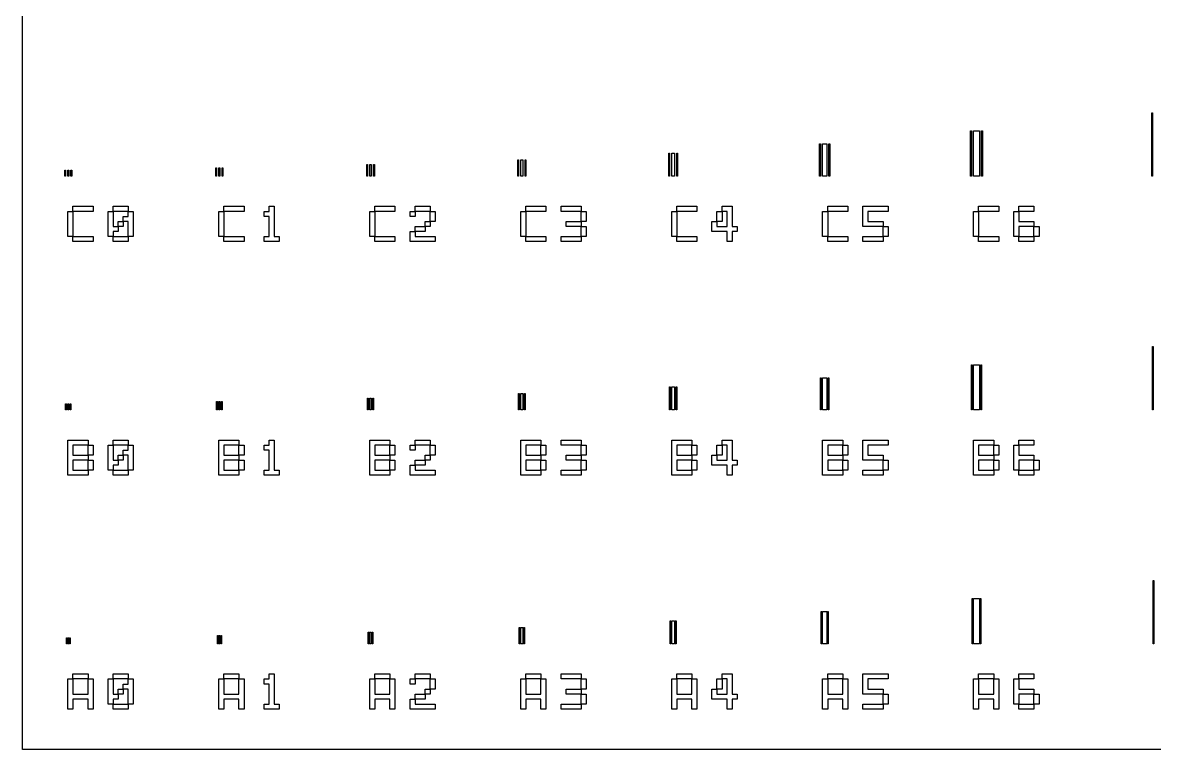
# Model space of a CAD drawing. Extents: x 0 to 3000, y 0 to 2000.
# Drawn here: x 0 to 750, y 0 to 482 of the extents above; entities that cross this region are included whole.
import ezdxf

# ---------------------------------------------------------------- set-up
doc = ezdxf.new("R2010")
doc.units = 0
doc.layers.add('L0D0', color=2, linetype='CONTINUOUS')
doc.layers.add('L1D0', color=1, linetype='CONTINUOUS')

msp = doc.modelspace()

# ---------------------------------------------------------------- linework, layer by layer
at = {"layer": 'L0D0'}
msp.add_lwpolyline([(0, 0), (0, 2000), (3000, 2000), (3000, 0)], close=True, dxfattribs=at)
at = {"layer": 'L1D0'}
for points in [[(748, 380), (748, 422), (748.5, 422), (748.5, 380)], [(628, 380), (628, 410), (628.5, 410), (628.5, 380)], [(630, 380), (630, 410), (633.8, 410), (633.8, 380)], [(635.3, 380), (635.3, 410), (635.8, 410), (635.8, 380)], [(528, 380), (528, 401.4), (528.5, 401.4), (528.5, 380)], [(530, 380), (530, 401.4), (532.7, 401.4), (532.7, 380)], [(534.2, 380), (534.2, 401.4), (534.7, 401.4), (534.7, 380)], [(328, 380), (328, 390.9), (328.5, 390.9), (328.5, 380)], [(330, 380), (330, 390.9), (331.4, 390.9), (331.4, 380)], [(332.9, 380), (332.9, 390.9), (333.4, 390.9), (333.4, 380)], [(428, 380), (428, 395.3), (428.5, 395.3), (428.5, 380)], [(430, 380), (430, 395.3), (431.9, 395.3), (431.9, 380)], [(433.4, 380), (433.4, 395.3), (433.9, 395.3), (433.9, 380)], [(28, 380), (28, 384), (28.5, 384), (28.5, 380)], [(30, 380), (30, 384), (30.5, 384), (30.5, 380)], [(32, 380), (32, 384), (32.5, 384), (32.5, 380)], [(128, 380), (128, 385.6), (128.5, 385.6), (128.5, 380)], [(130, 380), (130, 385.6), (130.7, 385.6), (130.7, 380)], [(132.2, 380), (132.2, 385.6), (132.7, 385.6), (132.7, 380)], [(228, 380), (228, 387.8), (228.5, 387.8), (228.5, 380)], [(230, 380), (230, 387.8), (231, 387.8), (231, 380)], [(232.5, 380), (232.5, 387.8), (233, 387.8), (233, 380)], [(33.333, 356.667), (33.333, 360), (36.667, 360), (40, 360), (43.333, 360), (46.667, 360), (46.667, 356.667), (43.333, 356.667), (40, 356.667), (36.667, 356.667)], [(60, 356.667), (60, 360), (63.333, 360), (66.667, 360), (70, 360), (70, 356.667), (66.667, 356.667), (63.333, 356.667)], [(133.333, 356.667), (133.333, 360), (136.667, 360), (140, 360), (143.333, 360), (146.667, 360), (146.667, 356.667), (143.333, 356.667), (140, 356.667), (136.667, 356.667)], [(160, 336.667), (160, 340), (163.333, 340), (163.333, 343.333), (163.333, 346.667), (163.333, 350), (163.333, 353.333), (160, 353.333), (160, 356.667), (163.333, 356.667), (163.333, 360), (166.667, 360), (166.667, 356.667), (166.667, 353.333), (166.667, 350), (166.667, 346.667), (166.667, 343.333), (166.667, 340), (170, 340), (170, 336.667), (166.667, 336.667), (163.333, 336.667)], [(233.333, 356.667), (233.333, 360), (236.667, 360), (240, 360), (243.333, 360), (246.667, 360), (246.667, 356.667), (243.333, 356.667), (240, 356.667), (236.667, 356.667)], [(260, 356.667), (260, 360), (263.333, 360), (266.667, 360), (270, 360), (270, 356.667), (266.667, 356.667), (263.333, 356.667)], [(333.333, 356.667), (333.333, 360), (336.667, 360), (340, 360), (343.333, 360), (346.667, 360), (346.667, 356.667), (343.333, 356.667), (340, 356.667), (336.667, 356.667)], [(356.667, 356.667), (356.667, 360), (360, 360), (363.333, 360), (366.667, 360), (370, 360), (370, 356.667), (366.667, 356.667), (363.333, 356.667), (360, 356.667)], [(433.333, 356.667), (433.333, 360), (436.667, 360), (440, 360), (443.333, 360), (446.667, 360), (446.667, 356.667), (443.333, 356.667), (440, 356.667), (436.667, 356.667)], [(466.667, 336.667), (466.667, 340), (466.667, 343.333), (463.333, 343.333), (460, 343.333), (456.667, 343.333), (456.667, 346.667), (456.667, 350), (460, 350), (460, 346.667), (463.333, 346.667), (466.667, 346.667), (466.667, 350), (466.667, 353.333), (466.667, 356.667), (463.333, 356.667), (463.333, 360), (466.667, 360), (470, 360), (470, 356.667), (470, 353.333), (470, 350), (470, 346.667), (473.333, 346.667), (473.333, 343.333), (470, 343.333), (470, 340), (470, 336.667)], [(533.333, 356.667), (533.333, 360), (536.667, 360), (540, 360), (543.333, 360), (546.667, 360), (546.667, 356.667), (543.333, 356.667), (540, 356.667), (536.667, 356.667)], [(556.667, 346.667), (556.667, 350), (556.667, 353.333), (556.667, 356.667), (556.667, 360), (560, 360), (563.333, 360), (566.667, 360), (570, 360), (573.333, 360), (573.333, 356.667), (570, 356.667), (566.667, 356.667), (563.333, 356.667), (560, 356.667), (560, 353.333), (560, 350), (563.333, 350), (566.667, 350), (570, 350), (570, 346.667), (566.667, 346.667), (563.333, 346.667), (560, 346.667)], [(633.333, 356.667), (633.333, 360), (636.667, 360), (640, 360), (643.333, 360), (646.667, 360), (646.667, 356.667), (643.333, 356.667), (640, 356.667), (636.667, 356.667)], [(660, 356.667), (660, 360), (663.333, 360), (666.667, 360), (670, 360), (670, 356.667), (666.667, 356.667), (663.333, 356.667)], [(30, 340), (30, 343.333), (30, 346.667), (30, 350), (30, 353.333), (30, 356.667), (33.333, 356.667), (33.333, 353.333), (33.333, 350), (33.333, 346.667), (33.333, 343.333), (33.333, 340)], [(56.667, 340), (56.667, 343.333), (56.667, 346.667), (56.667, 350), (56.667, 353.333), (56.667, 356.667), (60, 356.667), (60, 353.333), (60, 350), (60, 346.667), (63.333, 346.667), (63.333, 343.333), (60, 343.333), (60, 340)], [(70, 340), (70, 343.333), (70, 346.667), (70, 350), (66.667, 350), (66.667, 353.333), (70, 353.333), (70, 356.667), (73.333, 356.667), (73.333, 353.333), (73.333, 350), (73.333, 346.667), (73.333, 343.333), (73.333, 340)], [(130, 340), (130, 343.333), (130, 346.667), (130, 350), (130, 353.333), (130, 356.667), (133.333, 356.667), (133.333, 353.333), (133.333, 350), (133.333, 346.667), (133.333, 343.333), (133.333, 340)], [(230, 340), (230, 343.333), (230, 346.667), (230, 350), (230, 353.333), (230, 356.667), (233.333, 356.667), (233.333, 353.333), (233.333, 350), (233.333, 346.667), (233.333, 343.333), (233.333, 340)], [(256.667, 353.333), (256.667, 356.667), (260, 356.667), (260, 353.333)], [(270, 350), (270, 353.333), (270, 356.667), (273.333, 356.667), (273.333, 353.333), (273.333, 350)], [(330, 340), (330, 343.333), (330, 346.667), (330, 350), (330, 353.333), (330, 356.667), (333.333, 356.667), (333.333, 353.333), (333.333, 350), (333.333, 346.667), (333.333, 343.333), (333.333, 340)], [(370, 350), (370, 353.333), (370, 356.667), (373.333, 356.667), (373.333, 353.333), (373.333, 350)], [(430, 340), (430, 343.333), (430, 346.667), (430, 350), (430, 353.333), (430, 356.667), (433.333, 356.667), (433.333, 353.333), (433.333, 350), (433.333, 346.667), (433.333, 343.333), (433.333, 340)], [(460, 350), (460, 353.333), (460, 356.667), (463.333, 356.667), (463.333, 353.333), (463.333, 350)], [(530, 340), (530, 343.333), (530, 346.667), (530, 350), (530, 353.333), (530, 356.667), (533.333, 356.667), (533.333, 353.333), (533.333, 350), (533.333, 346.667), (533.333, 343.333), (533.333, 340)], [(630, 340), (630, 343.333), (630, 346.667), (630, 350), (630, 353.333), (630, 356.667), (633.333, 356.667), (633.333, 353.333), (633.333, 350), (633.333, 346.667), (633.333, 343.333), (633.333, 340)], [(656.667, 340), (656.667, 343.333), (656.667, 346.667), (656.667, 350), (656.667, 353.333), (656.667, 356.667), (660, 356.667), (660, 353.333), (660, 350), (663.333, 350), (666.667, 350), (670, 350), (670, 346.667), (666.667, 346.667), (663.333, 346.667), (660, 346.667), (660, 343.333), (660, 340)], [(63.333, 346.667), (63.333, 350), (66.667, 350), (66.667, 346.667)], [(260, 343.333), (260, 346.667), (263.333, 346.667), (266.667, 346.667), (266.667, 343.333), (263.333, 343.333)], [(266.667, 346.667), (266.667, 350), (270, 350), (270, 346.667)], [(360, 346.667), (360, 350), (363.333, 350), (366.667, 350), (370, 350), (370, 346.667), (366.667, 346.667), (363.333, 346.667)], [(370, 340), (370, 343.333), (370, 346.667), (373.333, 346.667), (373.333, 343.333), (373.333, 340)], [(570, 340), (570, 343.333), (570, 346.667), (573.333, 346.667), (573.333, 343.333), (573.333, 340)], [(670, 340), (670, 343.333), (670, 346.667), (673.333, 346.667), (673.333, 343.333), (673.333, 340)], [(33.333, 336.667), (33.333, 340), (36.667, 340), (40, 340), (43.333, 340), (46.667, 340), (46.667, 336.667), (43.333, 336.667), (40, 336.667), (36.667, 336.667)], [(60, 336.667), (60, 340), (63.333, 340), (66.667, 340), (70, 340), (70, 336.667), (66.667, 336.667), (63.333, 336.667)], [(133.333, 336.667), (133.333, 340), (136.667, 340), (140, 340), (143.333, 340), (146.667, 340), (146.667, 336.667), (143.333, 336.667), (140, 336.667), (136.667, 336.667)], [(233.333, 336.667), (233.333, 340), (236.667, 340), (240, 340), (243.333, 340), (246.667, 340), (246.667, 336.667), (243.333, 336.667), (240, 336.667), (236.667, 336.667)], [(256.667, 336.667), (256.667, 340), (256.667, 343.333), (260, 343.333), (260, 340), (263.333, 340), (266.667, 340), (270, 340), (273.333, 340), (273.333, 336.667), (270, 336.667), (266.667, 336.667), (263.333, 336.667), (260, 336.667)], [(333.333, 336.667), (333.333, 340), (336.667, 340), (340, 340), (343.333, 340), (346.667, 340), (346.667, 336.667), (343.333, 336.667), (340, 336.667), (336.667, 336.667)], [(356.667, 336.667), (356.667, 340), (360, 340), (363.333, 340), (366.667, 340), (370, 340), (370, 336.667), (366.667, 336.667), (363.333, 336.667), (360, 336.667)], [(433.333, 336.667), (433.333, 340), (436.667, 340), (440, 340), (443.333, 340), (446.667, 340), (446.667, 336.667), (443.333, 336.667), (440, 336.667), (436.667, 336.667)], [(533.333, 336.667), (533.333, 340), (536.667, 340), (540, 340), (543.333, 340), (546.667, 340), (546.667, 336.667), (543.333, 336.667), (540, 336.667), (536.667, 336.667)], [(556.667, 336.667), (556.667, 340), (560, 340), (563.333, 340), (566.667, 340), (570, 340), (570, 336.667), (566.667, 336.667), (563.333, 336.667), (560, 336.667)], [(633.333, 336.667), (633.333, 340), (636.667, 340), (640, 340), (643.333, 340), (646.667, 340), (646.667, 336.667), (643.333, 336.667), (640, 336.667), (636.667, 336.667)], [(660, 336.667), (660, 340), (663.333, 340), (666.667, 340), (670, 340), (670, 336.667), (666.667, 336.667), (663.333, 336.667)], [(748.5, 225), (748.5, 267), (749, 267), (749, 225)], [(628.5, 225), (628.5, 255), (629, 255), (629, 225)], [(630, 225), (630, 255), (633.8, 255), (633.8, 225)], [(634.8, 225), (634.8, 255), (635.3, 255), (635.3, 225)], [(428.5, 225), (428.5, 240.3), (429, 240.3), (429, 225)], [(430, 225), (430, 240.3), (431.9, 240.3), (431.9, 225)], [(432.9, 225), (432.9, 240.3), (433.4, 240.3), (433.4, 225)], [(528.5, 225), (528.5, 246.4), (529, 246.4), (529, 225)], [(530, 225), (530, 246.4), (532.7, 246.4), (532.7, 225)], [(533.7, 225), (533.7, 246.4), (534.2, 246.4), (534.2, 225)], [(228.5, 225), (228.5, 232.8), (229, 232.8), (229, 225)], [(230, 225), (230, 232.8), (231, 232.8), (231, 225)], [(232, 225), (232, 232.8), (232.5, 232.8), (232.5, 225)], [(328.5, 225), (328.5, 235.9), (329, 235.9), (329, 225)], [(330, 225), (330, 235.9), (331.4, 235.9), (331.4, 225)], [(332.4, 225), (332.4, 235.9), (332.9, 235.9), (332.9, 225)], [(28.5, 225), (28.5, 229), (29, 229), (29, 225)], [(30, 225), (30, 229), (30.5, 229), (30.5, 225)], [(31.5, 225), (31.5, 229), (32, 229), (32, 225)], [(128.5, 225), (128.5, 230.6), (129, 230.6), (129, 225)], [(130, 225), (130, 230.6), (130.7, 230.6), (130.7, 225)], [(131.7, 225), (131.7, 230.6), (132.2, 230.6), (132.2, 225)], [(30, 181.667), (30, 185), (30, 188.333), (30, 191.667), (30, 195), (30, 198.333), (30, 201.667), (30, 205), (33.333, 205), (36.667, 205), (40, 205), (43.333, 205), (43.333, 201.667), (40, 201.667), (36.667, 201.667), (33.333, 201.667), (33.333, 198.333), (33.333, 195), (36.667, 195), (40, 195), (43.333, 195), (43.333, 191.667), (40, 191.667), (36.667, 191.667), (33.333, 191.667), (33.333, 188.333), (33.333, 185), (36.667, 185), (40, 185), (43.333, 185), (43.333, 181.667), (40, 181.667), (36.667, 181.667), (33.333, 181.667)], [(60, 201.667), (60, 205), (63.333, 205), (66.667, 205), (70, 205), (70, 201.667), (66.667, 201.667), (63.333, 201.667)], [(130, 181.667), (130, 185), (130, 188.333), (130, 191.667), (130, 195), (130, 198.333), (130, 201.667), (130, 205), (133.333, 205), (136.667, 205), (140, 205), (143.333, 205), (143.333, 201.667), (140, 201.667), (136.667, 201.667), (133.333, 201.667), (133.333, 198.333), (133.333, 195), (136.667, 195), (140, 195), (143.333, 195), (143.333, 191.667), (140, 191.667), (136.667, 191.667), (133.333, 191.667), (133.333, 188.333), (133.333, 185), (136.667, 185), (140, 185), (143.333, 185), (143.333, 181.667), (140, 181.667), (136.667, 181.667), (133.333, 181.667)], [(160, 181.667), (160, 185), (163.333, 185), (163.333, 188.333), (163.333, 191.667), (163.333, 195), (163.333, 198.333), (160, 198.333), (160, 201.667), (163.333, 201.667), (163.333, 205), (166.667, 205), (166.667, 201.667), (166.667, 198.333), (166.667, 195), (166.667, 191.667), (166.667, 188.333), (166.667, 185), (170, 185), (170, 181.667), (166.667, 181.667), (163.333, 181.667)], [(230, 181.667), (230, 185), (230, 188.333), (230, 191.667), (230, 195), (230, 198.333), (230, 201.667), (230, 205), (233.333, 205), (236.667, 205), (240, 205), (243.333, 205), (243.333, 201.667), (240, 201.667), (236.667, 201.667), (233.333, 201.667), (233.333, 198.333), (233.333, 195), (236.667, 195), (240, 195), (243.333, 195), (243.333, 191.667), (240, 191.667), (236.667, 191.667), (233.333, 191.667), (233.333, 188.333), (233.333, 185), (236.667, 185), (240, 185), (243.333, 185), (243.333, 181.667), (240, 181.667), (236.667, 181.667), (233.333, 181.667)], [(260, 201.667), (260, 205), (263.333, 205), (266.667, 205), (270, 205), (270, 201.667), (266.667, 201.667), (263.333, 201.667)], [(330, 181.667), (330, 185), (330, 188.333), (330, 191.667), (330, 195), (330, 198.333), (330, 201.667), (330, 205), (333.333, 205), (336.667, 205), (340, 205), (343.333, 205), (343.333, 201.667), (340, 201.667), (336.667, 201.667), (333.333, 201.667), (333.333, 198.333), (333.333, 195), (336.667, 195), (340, 195), (343.333, 195), (343.333, 191.667), (340, 191.667), (336.667, 191.667), (333.333, 191.667), (333.333, 188.333), (333.333, 185), (336.667, 185), (340, 185), (343.333, 185), (343.333, 181.667), (340, 181.667), (336.667, 181.667), (333.333, 181.667)], [(356.667, 201.667), (356.667, 205), (360, 205), (363.333, 205), (366.667, 205), (370, 205), (370, 201.667), (366.667, 201.667), (363.333, 201.667), (360, 201.667)], [(430, 181.667), (430, 185), (430, 188.333), (430, 191.667), (430, 195), (430, 198.333), (430, 201.667), (430, 205), (433.333, 205), (436.667, 205), (440, 205), (443.333, 205), (443.333, 201.667), (440, 201.667), (436.667, 201.667), (433.333, 201.667), (433.333, 198.333), (433.333, 195), (436.667, 195), (440, 195), (443.333, 195), (443.333, 191.667), (440, 191.667), (436.667, 191.667), (433.333, 191.667), (433.333, 188.333), (433.333, 185), (436.667, 185), (440, 185), (443.333, 185), (443.333, 181.667), (440, 181.667), (436.667, 181.667), (433.333, 181.667)], [(466.667, 181.667), (466.667, 185), (466.667, 188.333), (463.333, 188.333), (460, 188.333), (456.667, 188.333), (456.667, 191.667), (456.667, 195), (460, 195), (460, 191.667), (463.333, 191.667), (466.667, 191.667), (466.667, 195), (466.667, 198.333), (466.667, 201.667), (463.333, 201.667), (463.333, 205), (466.667, 205), (470, 205), (470, 201.667), (470, 198.333), (470, 195), (470, 191.667), (473.333, 191.667), (473.333, 188.333), (470, 188.333), (470, 185), (470, 181.667)], [(530, 181.667), (530, 185), (530, 188.333), (530, 191.667), (530, 195), (530, 198.333), (530, 201.667), (530, 205), (533.333, 205), (536.667, 205), (540, 205), (543.333, 205), (543.333, 201.667), (540, 201.667), (536.667, 201.667), (533.333, 201.667), (533.333, 198.333), (533.333, 195), (536.667, 195), (540, 195), (543.333, 195), (543.333, 191.667), (540, 191.667), (536.667, 191.667), (533.333, 191.667), (533.333, 188.333), (533.333, 185), (536.667, 185), (540, 185), (543.333, 185), (543.333, 181.667), (540, 181.667), (536.667, 181.667), (533.333, 181.667)], [(556.667, 191.667), (556.667, 195), (556.667, 198.333), (556.667, 201.667), (556.667, 205), (560, 205), (563.333, 205), (566.667, 205), (570, 205), (573.333, 205), (573.333, 201.667), (570, 201.667), (566.667, 201.667), (563.333, 201.667), (560, 201.667), (560, 198.333), (560, 195), (563.333, 195), (566.667, 195), (570, 195), (570, 191.667), (566.667, 191.667), (563.333, 191.667), (560, 191.667)], [(630, 181.667), (630, 185), (630, 188.333), (630, 191.667), (630, 195), (630, 198.333), (630, 201.667), (630, 205), (633.333, 205), (636.667, 205), (640, 205), (643.333, 205), (643.333, 201.667), (640, 201.667), (636.667, 201.667), (633.333, 201.667), (633.333, 198.333), (633.333, 195), (636.667, 195), (640, 195), (643.333, 195), (643.333, 191.667), (640, 191.667), (636.667, 191.667), (633.333, 191.667), (633.333, 188.333), (633.333, 185), (636.667, 185), (640, 185), (643.333, 185), (643.333, 181.667), (640, 181.667), (636.667, 181.667), (633.333, 181.667)], [(660, 201.667), (660, 205), (663.333, 205), (666.667, 205), (670, 205), (670, 201.667), (666.667, 201.667), (663.333, 201.667)], [(43.333, 195), (43.333, 198.333), (43.333, 201.667), (46.667, 201.667), (46.667, 198.333), (46.667, 195)], [(56.667, 185), (56.667, 188.333), (56.667, 191.667), (56.667, 195), (56.667, 198.333), (56.667, 201.667), (60, 201.667), (60, 198.333), (60, 195), (60, 191.667), (63.333, 191.667), (63.333, 188.333), (60, 188.333), (60, 185)], [(63.333, 191.667), (63.333, 195), (66.667, 195), (66.667, 191.667)], [(70, 185), (70, 188.333), (70, 191.667), (70, 195), (66.667, 195), (66.667, 198.333), (70, 198.333), (70, 201.667), (73.333, 201.667), (73.333, 198.333), (73.333, 195), (73.333, 191.667), (73.333, 188.333), (73.333, 185)], [(143.333, 195), (143.333, 198.333), (143.333, 201.667), (146.667, 201.667), (146.667, 198.333), (146.667, 195)], [(243.333, 195), (243.333, 198.333), (243.333, 201.667), (246.667, 201.667), (246.667, 198.333), (246.667, 195)], [(256.667, 198.333), (256.667, 201.667), (260, 201.667), (260, 198.333)], [(266.667, 191.667), (266.667, 195), (270, 195), (270, 191.667)], [(270, 195), (270, 198.333), (270, 201.667), (273.333, 201.667), (273.333, 198.333), (273.333, 195)], [(343.333, 195), (343.333, 198.333), (343.333, 201.667), (346.667, 201.667), (346.667, 198.333), (346.667, 195)], [(360, 191.667), (360, 195), (363.333, 195), (366.667, 195), (370, 195), (370, 191.667), (366.667, 191.667), (363.333, 191.667)], [(370, 195), (370, 198.333), (370, 201.667), (373.333, 201.667), (373.333, 198.333), (373.333, 195)], [(443.333, 195), (443.333, 198.333), (443.333, 201.667), (446.667, 201.667), (446.667, 198.333), (446.667, 195)], [(460, 195), (460, 198.333), (460, 201.667), (463.333, 201.667), (463.333, 198.333), (463.333, 195)], [(543.333, 195), (543.333, 198.333), (543.333, 201.667), (546.667, 201.667), (546.667, 198.333), (546.667, 195)], [(643.333, 195), (643.333, 198.333), (643.333, 201.667), (646.667, 201.667), (646.667, 198.333), (646.667, 195)], [(656.667, 185), (656.667, 188.333), (656.667, 191.667), (656.667, 195), (656.667, 198.333), (656.667, 201.667), (660, 201.667), (660, 198.333), (660, 195), (663.333, 195), (666.667, 195), (670, 195), (670, 191.667), (666.667, 191.667), (663.333, 191.667), (660, 191.667), (660, 188.333), (660, 185)], [(43.333, 185), (43.333, 188.333), (43.333, 191.667), (46.667, 191.667), (46.667, 188.333), (46.667, 185)], [(143.333, 185), (143.333, 188.333), (143.333, 191.667), (146.667, 191.667), (146.667, 188.333), (146.667, 185)], [(243.333, 185), (243.333, 188.333), (243.333, 191.667), (246.667, 191.667), (246.667, 188.333), (246.667, 185)], [(256.667, 181.667), (256.667, 185), (256.667, 188.333), (260, 188.333), (260, 185), (263.333, 185), (266.667, 185), (270, 185), (273.333, 185), (273.333, 181.667), (270, 181.667), (266.667, 181.667), (263.333, 181.667), (260, 181.667)], [(260, 188.333), (260, 191.667), (263.333, 191.667), (266.667, 191.667), (266.667, 188.333), (263.333, 188.333)], [(343.333, 185), (343.333, 188.333), (343.333, 191.667), (346.667, 191.667), (346.667, 188.333), (346.667, 185)], [(370, 185), (370, 188.333), (370, 191.667), (373.333, 191.667), (373.333, 188.333), (373.333, 185)], [(443.333, 185), (443.333, 188.333), (443.333, 191.667), (446.667, 191.667), (446.667, 188.333), (446.667, 185)], [(543.333, 185), (543.333, 188.333), (543.333, 191.667), (546.667, 191.667), (546.667, 188.333), (546.667, 185)], [(570, 185), (570, 188.333), (570, 191.667), (573.333, 191.667), (573.333, 188.333), (573.333, 185)], [(643.333, 185), (643.333, 188.333), (643.333, 191.667), (646.667, 191.667), (646.667, 188.333), (646.667, 185)], [(670, 185), (670, 188.333), (670, 191.667), (673.333, 191.667), (673.333, 188.333), (673.333, 185)], [(60, 181.667), (60, 185), (63.333, 185), (66.667, 185), (70, 185), (70, 181.667), (66.667, 181.667), (63.333, 181.667)], [(356.667, 181.667), (356.667, 185), (360, 185), (363.333, 185), (366.667, 185), (370, 185), (370, 181.667), (366.667, 181.667), (363.333, 181.667), (360, 181.667)], [(556.667, 181.667), (556.667, 185), (560, 185), (563.333, 185), (566.667, 185), (570, 185), (570, 181.667), (566.667, 181.667), (563.333, 181.667), (560, 181.667)], [(660, 181.667), (660, 185), (663.333, 185), (666.667, 185), (670, 185), (670, 181.667), (666.667, 181.667), (663.333, 181.667)], [(749, 70), (749, 112), (749.5, 112), (749.5, 70)], [(629, 70), (629, 100), (629.5, 100), (629.5, 70)], [(630, 70), (630, 100), (633.8, 100), (633.8, 70)], [(634.3, 70), (634.3, 100), (634.8, 100), (634.8, 70)], [(529, 70), (529, 91.4), (529.5, 91.4), (529.5, 70)], [(530, 70), (530, 91.4), (532.7, 91.4), (532.7, 70)], [(533.2, 70), (533.2, 91.4), (533.7, 91.4), (533.7, 70)], [(429, 70), (429, 85.3), (429.5, 85.3), (429.5, 70)], [(430, 70), (430, 85.3), (431.9, 85.3), (431.9, 70)], [(432.4, 70), (432.4, 85.3), (432.9, 85.3), (432.9, 70)], [(129, 70), (129, 75.6), (129.5, 75.6), (129.5, 70)], [(130, 70), (130, 75.6), (130.7, 75.6), (130.7, 70)], [(131.2, 70), (131.2, 75.6), (131.7, 75.6), (131.7, 70)], [(229, 70), (229, 77.8), (229.5, 77.8), (229.5, 70)], [(230, 70), (230, 77.8), (231, 77.8), (231, 70)], [(231.5, 70), (231.5, 77.8), (232, 77.8), (232, 70)], [(329, 70), (329, 80.9), (329.5, 80.9), (329.5, 70)], [(330, 70), (330, 80.9), (331.4, 80.9), (331.4, 70)], [(331.9, 70), (331.9, 80.9), (332.4, 80.9), (332.4, 70)], [(29, 70), (29, 74), (29.5, 74), (29.5, 70)], [(30, 70), (30, 74), (30.5, 74), (30.5, 70)], [(31, 70), (31, 74), (31.5, 74), (31.5, 70)], [(30, 26.667), (30, 30), (30, 33.333), (30, 36.667), (30, 40), (30, 43.333), (30, 46.667), (33.333, 46.667), (33.333, 43.333), (33.333, 40), (33.333, 36.667), (36.667, 36.667), (40, 36.667), (43.333, 36.667), (43.333, 40), (43.333, 43.333), (43.333, 46.667), (46.667, 46.667), (46.667, 43.333), (46.667, 40), (46.667, 36.667), (46.667, 33.333), (46.667, 30), (46.667, 26.667), (43.333, 26.667), (43.333, 30), (43.333, 33.333), (40, 33.333), (36.667, 33.333), (33.333, 33.333), (33.333, 30), (33.333, 26.667)], [(33.333, 46.667), (33.333, 50), (36.667, 50), (40, 50), (43.333, 50), (43.333, 46.667), (40, 46.667), (36.667, 46.667)], [(56.667, 30), (56.667, 33.333), (56.667, 36.667), (56.667, 40), (56.667, 43.333), (56.667, 46.667), (60, 46.667), (60, 43.333), (60, 40), (60, 36.667), (63.333, 36.667), (63.333, 33.333), (60, 33.333), (60, 30)], [(60, 46.667), (60, 50), (63.333, 50), (66.667, 50), (70, 50), (70, 46.667), (66.667, 46.667), (63.333, 46.667)], [(70, 30), (70, 33.333), (70, 36.667), (70, 40), (66.667, 40), (66.667, 43.333), (70, 43.333), (70, 46.667), (73.333, 46.667), (73.333, 43.333), (73.333, 40), (73.333, 36.667), (73.333, 33.333), (73.333, 30)], [(130, 26.667), (130, 30), (130, 33.333), (130, 36.667), (130, 40), (130, 43.333), (130, 46.667), (133.333, 46.667), (133.333, 43.333), (133.333, 40), (133.333, 36.667), (136.667, 36.667), (140, 36.667), (143.333, 36.667), (143.333, 40), (143.333, 43.333), (143.333, 46.667), (146.667, 46.667), (146.667, 43.333), (146.667, 40), (146.667, 36.667), (146.667, 33.333), (146.667, 30), (146.667, 26.667), (143.333, 26.667), (143.333, 30), (143.333, 33.333), (140, 33.333), (136.667, 33.333), (133.333, 33.333), (133.333, 30), (133.333, 26.667)], [(133.333, 46.667), (133.333, 50), (136.667, 50), (140, 50), (143.333, 50), (143.333, 46.667), (140, 46.667), (136.667, 46.667)], [(160, 26.667), (160, 30), (163.333, 30), (163.333, 33.333), (163.333, 36.667), (163.333, 40), (163.333, 43.333), (160, 43.333), (160, 46.667), (163.333, 46.667), (163.333, 50), (166.667, 50), (166.667, 46.667), (166.667, 43.333), (166.667, 40), (166.667, 36.667), (166.667, 33.333), (166.667, 30), (170, 30), (170, 26.667), (166.667, 26.667), (163.333, 26.667)], [(230, 26.667), (230, 30), (230, 33.333), (230, 36.667), (230, 40), (230, 43.333), (230, 46.667), (233.333, 46.667), (233.333, 43.333), (233.333, 40), (233.333, 36.667), (236.667, 36.667), (240, 36.667), (243.333, 36.667), (243.333, 40), (243.333, 43.333), (243.333, 46.667), (246.667, 46.667), (246.667, 43.333), (246.667, 40), (246.667, 36.667), (246.667, 33.333), (246.667, 30), (246.667, 26.667), (243.333, 26.667), (243.333, 30), (243.333, 33.333), (240, 33.333), (236.667, 33.333), (233.333, 33.333), (233.333, 30), (233.333, 26.667)], [(233.333, 46.667), (233.333, 50), (236.667, 50), (240, 50), (243.333, 50), (243.333, 46.667), (240, 46.667), (236.667, 46.667)], [(256.667, 43.333), (256.667, 46.667), (260, 46.667), (260, 43.333)], [(260, 46.667), (260, 50), (263.333, 50), (266.667, 50), (270, 50), (270, 46.667), (266.667, 46.667), (263.333, 46.667)], [(270, 40), (270, 43.333), (270, 46.667), (273.333, 46.667), (273.333, 43.333), (273.333, 40)], [(330, 26.667), (330, 30), (330, 33.333), (330, 36.667), (330, 40), (330, 43.333), (330, 46.667), (333.333, 46.667), (333.333, 43.333), (333.333, 40), (333.333, 36.667), (336.667, 36.667), (340, 36.667), (343.333, 36.667), (343.333, 40), (343.333, 43.333), (343.333, 46.667), (346.667, 46.667), (346.667, 43.333), (346.667, 40), (346.667, 36.667), (346.667, 33.333), (346.667, 30), (346.667, 26.667), (343.333, 26.667), (343.333, 30), (343.333, 33.333), (340, 33.333), (336.667, 33.333), (333.333, 33.333), (333.333, 30), (333.333, 26.667)], [(333.333, 46.667), (333.333, 50), (336.667, 50), (340, 50), (343.333, 50), (343.333, 46.667), (340, 46.667), (336.667, 46.667)], [(356.667, 46.667), (356.667, 50), (360, 50), (363.333, 50), (366.667, 50), (370, 50), (370, 46.667), (366.667, 46.667), (363.333, 46.667), (360, 46.667)], [(370, 40), (370, 43.333), (370, 46.667), (373.333, 46.667), (373.333, 43.333), (373.333, 40)], [(430, 26.667), (430, 30), (430, 33.333), (430, 36.667), (430, 40), (430, 43.333), (430, 46.667), (433.333, 46.667), (433.333, 43.333), (433.333, 40), (433.333, 36.667), (436.667, 36.667), (440, 36.667), (443.333, 36.667), (443.333, 40), (443.333, 43.333), (443.333, 46.667), (446.667, 46.667), (446.667, 43.333), (446.667, 40), (446.667, 36.667), (446.667, 33.333), (446.667, 30), (446.667, 26.667), (443.333, 26.667), (443.333, 30), (443.333, 33.333), (440, 33.333), (436.667, 33.333), (433.333, 33.333), (433.333, 30), (433.333, 26.667)], [(433.333, 46.667), (433.333, 50), (436.667, 50), (440, 50), (443.333, 50), (443.333, 46.667), (440, 46.667), (436.667, 46.667)], [(466.667, 26.667), (466.667, 30), (466.667, 33.333), (463.333, 33.333), (460, 33.333), (456.667, 33.333), (456.667, 36.667), (456.667, 40), (460, 40), (460, 36.667), (463.333, 36.667), (466.667, 36.667), (466.667, 40), (466.667, 43.333), (466.667, 46.667), (463.333, 46.667), (463.333, 50), (466.667, 50), (470, 50), (470, 46.667), (470, 43.333), (470, 40), (470, 36.667), (473.333, 36.667), (473.333, 33.333), (470, 33.333), (470, 30), (470, 26.667)], [(460, 40), (460, 43.333), (460, 46.667), (463.333, 46.667), (463.333, 43.333), (463.333, 40)], [(530, 26.667), (530, 30), (530, 33.333), (530, 36.667), (530, 40), (530, 43.333), (530, 46.667), (533.333, 46.667), (533.333, 43.333), (533.333, 40), (533.333, 36.667), (536.667, 36.667), (540, 36.667), (543.333, 36.667), (543.333, 40), (543.333, 43.333), (543.333, 46.667), (546.667, 46.667), (546.667, 43.333), (546.667, 40), (546.667, 36.667), (546.667, 33.333), (546.667, 30), (546.667, 26.667), (543.333, 26.667), (543.333, 30), (543.333, 33.333), (540, 33.333), (536.667, 33.333), (533.333, 33.333), (533.333, 30), (533.333, 26.667)], [(533.333, 46.667), (533.333, 50), (536.667, 50), (540, 50), (543.333, 50), (543.333, 46.667), (540, 46.667), (536.667, 46.667)], [(556.667, 36.667), (556.667, 40), (556.667, 43.333), (556.667, 46.667), (556.667, 50), (560, 50), (563.333, 50), (566.667, 50), (570, 50), (573.333, 50), (573.333, 46.667), (570, 46.667), (566.667, 46.667), (563.333, 46.667), (560, 46.667), (560, 43.333), (560, 40), (563.333, 40), (566.667, 40), (570, 40), (570, 36.667), (566.667, 36.667), (563.333, 36.667), (560, 36.667)], [(630, 26.667), (630, 30), (630, 33.333), (630, 36.667), (630, 40), (630, 43.333), (630, 46.667), (633.333, 46.667), (633.333, 43.333), (633.333, 40), (633.333, 36.667), (636.667, 36.667), (640, 36.667), (643.333, 36.667), (643.333, 40), (643.333, 43.333), (643.333, 46.667), (646.667, 46.667), (646.667, 43.333), (646.667, 40), (646.667, 36.667), (646.667, 33.333), (646.667, 30), (646.667, 26.667), (643.333, 26.667), (643.333, 30), (643.333, 33.333), (640, 33.333), (636.667, 33.333), (633.333, 33.333), (633.333, 30), (633.333, 26.667)], [(633.333, 46.667), (633.333, 50), (636.667, 50), (640, 50), (643.333, 50), (643.333, 46.667), (640, 46.667), (636.667, 46.667)], [(656.667, 30), (656.667, 33.333), (656.667, 36.667), (656.667, 40), (656.667, 43.333), (656.667, 46.667), (660, 46.667), (660, 43.333), (660, 40), (663.333, 40), (666.667, 40), (670, 40), (670, 36.667), (666.667, 36.667), (663.333, 36.667), (660, 36.667), (660, 33.333), (660, 30)], [(660, 46.667), (660, 50), (663.333, 50), (666.667, 50), (670, 50), (670, 46.667), (666.667, 46.667), (663.333, 46.667)], [(63.333, 36.667), (63.333, 40), (66.667, 40), (66.667, 36.667)], [(266.667, 36.667), (266.667, 40), (270, 40), (270, 36.667)], [(360, 36.667), (360, 40), (363.333, 40), (366.667, 40), (370, 40), (370, 36.667), (366.667, 36.667), (363.333, 36.667)], [(60, 26.667), (60, 30), (63.333, 30), (66.667, 30), (70, 30), (70, 26.667), (66.667, 26.667), (63.333, 26.667)], [(256.667, 26.667), (256.667, 30), (256.667, 33.333), (260, 33.333), (260, 30), (263.333, 30), (266.667, 30), (270, 30), (273.333, 30), (273.333, 26.667), (270, 26.667), (266.667, 26.667), (263.333, 26.667), (260, 26.667)], [(260, 33.333), (260, 36.667), (263.333, 36.667), (266.667, 36.667), (266.667, 33.333), (263.333, 33.333)], [(356.667, 26.667), (356.667, 30), (360, 30), (363.333, 30), (366.667, 30), (370, 30), (370, 26.667), (366.667, 26.667), (363.333, 26.667), (360, 26.667)], [(370, 30), (370, 33.333), (370, 36.667), (373.333, 36.667), (373.333, 33.333), (373.333, 30)], [(556.667, 26.667), (556.667, 30), (560, 30), (563.333, 30), (566.667, 30), (570, 30), (570, 26.667), (566.667, 26.667), (563.333, 26.667), (560, 26.667)], [(570, 30), (570, 33.333), (570, 36.667), (573.333, 36.667), (573.333, 33.333), (573.333, 30)], [(660, 26.667), (660, 30), (663.333, 30), (666.667, 30), (670, 30), (670, 26.667), (666.667, 26.667), (663.333, 26.667)], [(670, 30), (670, 33.333), (670, 36.667), (673.333, 36.667), (673.333, 33.333), (673.333, 30)]]:
    msp.add_lwpolyline(points, close=True, dxfattribs=at)

doc.saveas('drawing.dxf')
